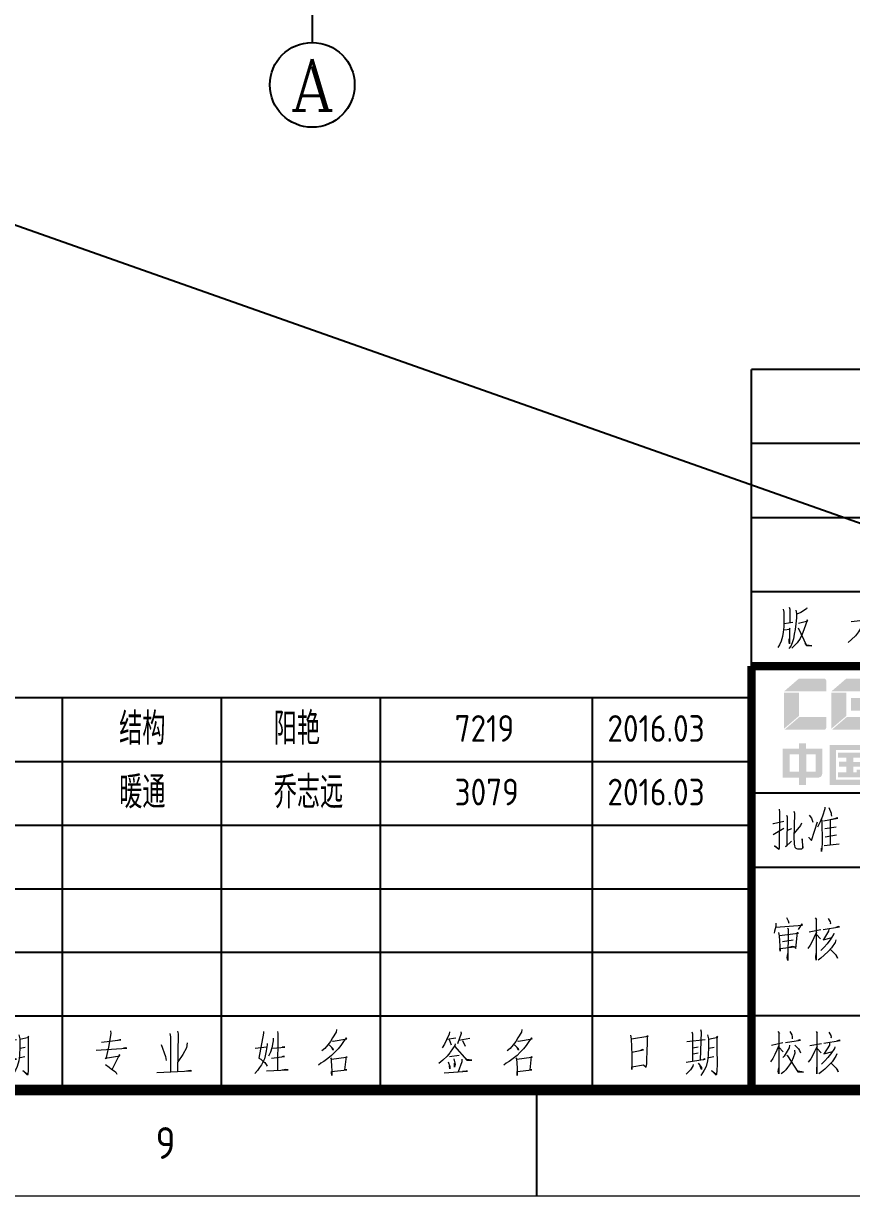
# Model space of a CAD drawing. Extents: x 238398 to 585159, y -66832 to 191977.
# Drawn here: x 507265 to 515080, y -37125 to -26056 of the extents above; entities that cross this region are included whole.
import ezdxf
from ezdxf.enums import TextEntityAlignment as Align

# ---------------------------------------------------------------- set-up
doc = ezdxf.new("R2010")
doc.units = 0
doc.header["$LTSCALE"] = 1000
doc.header["$MEASUREMENT"] = 0
doc.layers.get('0').update_dxf_attribs({"color": 8})
for name, color, linetype in [('-人员定位', 6, 'Continuous'), ('AXIS', 8, 'Continuous'), ('AXIS_TEXT', 8, 'Continuous'), ('HQ1', 8, 'Continuous'), ('HQ2', 8, 'Continuous'), ('Version', 8, 'Continuous')]:
    doc.layers.add(name, color=color, linetype=linetype)
doc.layers.add('PUB_TEXT', color=8, linetype='Continuous', lineweight=20)
doc.styles.add('_TCH_AXIS', font='complex.shx', dxfattribs={"bigfont": 'gbcbig.shx'})
doc.styles.get("Standard").update_dxf_attribs({"font": 'gbenor.shx', "bigfont": 'gbcbig.shx'})
doc.styles.add('TK', font='GEDITXT.SHX', dxfattribs={"width": 0.85, "height": 3.5, "bigfont": 'hztxt1.shx'})

# ---------------------------------------------------------------- blocks, each defined once
blk = doc.blocks.new('GEDI_WK_A1')
at = {"color": 3}
blk.add_line((630.75, 0), (630.75, 10), dxfattribs=at)
for points, const_width in [([(0, 0), (841, 0), (841, 594), (0, 594)], 0.1), ([(25, 10), (831, 10), (831, 584), (25, 584)], 1)]:
    blk.add_lwpolyline(points, close=True, dxfattribs=dict(at, const_width=const_width))
blk.add_text('9', height=3, dxfattribs=at).set_placement((595.71, 5), align=Align.MIDDLE)
blk = doc.blocks.new('GEDI_TQ_2012')
at = {"color": 2}
for p, q in [((0, 28), (-180, 28)), ((-90, 21), (-180, 21)), ((0, 7), (-180, 7))]:
    blk.add_line(p, q, dxfattribs=at)
at = {"color": 7}
blk.add_line((0, 0), (-180, 0), dxfattribs=at)
at = {"color": 2, "const_width": 0.8}
for points in [[(-180, 40), (0, 40)], [(-180, 0), (-180, 40)]]:
    blk.add_lwpolyline(points, dxfattribs=at)
at = {"color": 7, "lineweight": 0}
for points in [[(-173.08, 26.68), (-173.08, 26.53), (-173.3, 25.84), (-173.52, 25.31), (-173.77, 24.79)], [(-172.69, 26.65), (-172.46, 26.13), (-172.46, 26), (-172.44, 25.84)], [(-177.37, 26.49), (-177.34, 26.23), (-177.39, 22.82), (-177.42, 22.69), (-177.81, 23.05), (-177.42, 22.76)], [(-176.69, 25.93), (-176.64, 25.77), (-176.67, 23.05), (-176.78, 22.95), (-176.22, 23.48)], [(-176, 26.32), (-175.94, 26.13), (-176, 23.7), (-175.97, 23.41), (-175.97, 23.21), (-175.94, 23.05), (-175.89, 22.92), (-175.81, 22.82), (-175.75, 22.79), (-175.64, 22.76), (-175.53, 22.76), (-175.25, 22.76), (-175.17, 22.82), (-175.13, 22.85), (-175.22, 23.7), (-175.17, 22.82), (-175.22, 22.79)], [(-174.55, 25.93), (-174.33, 25.64), (-174.19, 25.28)], [(-173.35, 25.51), (-173.32, 23.28), (-173.35, 22.85), (-173.39, 22.52), (-173.39, 22.82)], [(-173.19, 25.41), (-171.85, 25.64), (-171.9, 25.67), (-172.15, 25.6), (-172.58, 25.51), (-172.58, 23.15)], [(-177.98, 25.15), (-177.93, 25.15), (-176.95, 25.38)], [(-177.95, 24.1), (-176.95, 24.72)], [(-176.22, 24.65), (-176.64, 24.49)], [(-175.28, 25.18), (-175.36, 24.95), (-175.97, 24.23)], [(-174.61, 23.8), (-174.58, 23.84), (-174.33, 23.54), (-173.77, 25.31)], [(-173.08, 24.68), (-171.99, 24.85)], [(-173.05, 23.9), (-171.96, 24.07)], [(-173.13, 23.08), (-171.71, 23.24)], [(-177.7, 15.74), (-177.7, 15.44), (-177.75, 15.21), (-177.81, 14.98), (-177.86, 14.81)], [(-177.7, 15.38), (-175.19, 15.57), (-175.25, 15.67), (-175.58, 15.14)], [(-176.69, 16.29), (-176.53, 15.96), (-176.47, 15.74)], [(-173.97, 16.25), (-173.86, 16.1), (-173.89, 16.13), (-173.89, 12.26), (-173.91, 12.55), (-173.89, 12.88)], [(-172.77, 16.19), (-172.58, 15.86), (-172.55, 15.74), (-172.58, 15.64)], [(-177.45, 14.85), (-177.39, 14.55), (-177.28, 13.11), (-177.31, 13.37), (-175.92, 13.5), (-176.08, 13.53), (-176.39, 13.47)], [(-175.92, 13.5), (-175.81, 13.34), (-175.64, 14.91), (-175.58, 14.78), (-177.34, 14.55)], [(-176.58, 15.27), (-176.53, 15.21), (-176.55, 12.22), (-176.62, 12.52), (-176.55, 12.88)], [(-173.86, 14.88), (-174.11, 14.36), (-174.3, 13.96), (-174.47, 13.67), (-174.69, 13.37)], [(-173.46, 15.11), (-174.55, 14.91)], [(-173.86, 14.66), (-173.49, 14.26)], [(-172.21, 14.81), (-172.24, 14.66), (-172.58, 14.16), (-172.6, 14.13), (-172.85, 13.8), (-173.13, 13.47), (-173.44, 13.17)], [(-173.24, 15.14), (-171.68, 15.41), (-171.79, 15.44), (-172.02, 15.34)], [(-172.69, 15.17), (-172.71, 14.98), (-173.19, 14.19), (-173.24, 14.16), (-172.38, 14.39)], [(-177.06, 14.03), (-176.06, 14.16)], [(-172.02, 14.16), (-172.1, 13.93), (-172.44, 13.41), (-172.77, 13.08), (-173.13, 12.72), (-173.44, 12.45), (-173.69, 12.26)], [(-172.55, 13.27), (-171.99, 12.72), (-171.88, 12.45), (-172.04, 12.78)], [(-177.03, 4.44), (-178.09, 4.21)], [(-177.51, 5.52), (-177.36, 5.32), (-177.42, 5.39), (-177.42, 1.52), (-177.48, 1.75), (-177.42, 2.08)], [(-176.78, 4.47), (-175.36, 4.7), (-175.47, 4.74), (-175.62, 4.66)], [(-176.36, 5.52), (-176.2, 5.22), (-176.14, 5.03), (-176.14, 4.83)], [(-173.9, 5.52), (-173.79, 5.36), (-173.82, 5.39), (-173.82, 1.52), (-173.84, 1.82), (-173.82, 2.15)], [(-173.18, 4.41), (-171.62, 4.67), (-171.73, 4.7), (-171.95, 4.6)], [(-172.62, 4.44), (-172.64, 4.24), (-173.12, 3.46), (-173.18, 3.43), (-172.32, 3.65)], [(-172.7, 5.46), (-172.51, 5.13), (-172.48, 5), (-172.51, 4.9)], [(-177.42, 4.21), (-177.59, 3.75), (-177.79, 3.36), (-177.98, 2.99), (-178.2, 2.66)], [(-177.4, 4.05), (-177, 3.61)], [(-175.92, 3.75), (-175.89, 3.49), (-176.05, 3.03), (-176.23, 2.66), (-176.42, 2.37), (-176.59, 2.14), (-176.75, 1.91), (-176.95, 1.72), (-177.2, 1.52)], [(-176.42, 4.24), (-176.45, 3.97), (-176.73, 3.52), (-176.92, 3.19), (-177.03, 3.06)], [(-175.89, 4.24), (-175.55, 3.88), (-175.47, 3.72), (-175.36, 3.52)], [(-173.79, 4.15), (-174.04, 3.62), (-174.24, 3.23), (-174.4, 2.93), (-174.63, 2.63)], [(-173.4, 4.37), (-174.49, 4.18)], [(-173.79, 3.92), (-173.43, 3.52)], [(-171.95, 3.43), (-172.03, 3.2), (-172.37, 2.67), (-172.7, 2.34), (-173.07, 1.98), (-173.37, 1.72), (-173.63, 1.52)], [(-172.14, 4.08), (-172.17, 3.92), (-172.51, 3.43), (-172.54, 3.39), (-172.79, 3.06), (-173.07, 2.74), (-173.37, 2.44)], [(-176.67, 3.29), (-176.59, 3.22), (-175.62, 1.72), (-175.08, 1.68), (-175.58, 1.78), (-175.72, 1.91)], [(-172.48, 2.54), (-171.92, 1.98), (-171.81, 1.72), (-171.98, 2.05)]]:
    blk.add_lwpolyline(points, dxfattribs=at)
blk = doc.blocks.new('LOGO_GEDI_2012')
h = blk.add_hatch(color=150)
h.paths.add_polyline_path([(7.06, 10.62, 0.414214), (6.86, 10.82), (4.48, 10.82), (3.08, 9.61), (7.06, 9.61)])
h.paths.add_polyline_path([(4.48, 9.5), (3.08, 9.5), (3.08, 6.09), (4.48, 7.29)])
h.paths.add_polyline_path([(7.06, 7.2), (4.53, 7.2), (3.12, 5.99), (6.86, 5.99, 0.414214), (7.06, 6.19)])
h = blk.add_hatch(color=150)
h.paths.add_polyline_path([(11.53, 10.62, 0.414214), (11.33, 10.82), (8.95, 10.82), (7.54, 9.61), (11.53, 9.61)])
h.paths.add_polyline_path([(8.95, 9.5), (7.54, 9.5), (7.54, 6.09), (8.95, 7.29)])
h.paths.add_polyline_path([(11.53, 8.79, 0.414214), (11.33, 8.99), (9.41, 8.99), (9.41, 7.8), (11.33, 7.8, 0.414214), (11.53, 8)])
h.paths.add_polyline_path([(11.53, 7.2), (9, 7.2), (7.59, 5.99), (11.33, 5.99, 0.414214), (11.53, 6.19)])
h = blk.add_hatch(color=256)
h.paths.add_polyline_path([(6.69, 4.21), (5.14, 4.21), (5.14, 4.71), (4.5, 4.71), (4.5, 4.21), (2.96, 4.21), (2.96, 1.46), (4.48, 1.46), (4.48, 0.78), (5.15, 0.78), (5.15, 1.47), (6.34, 1.47), (6.54, 1.56), (6.64, 1.68), (6.69, 1.86)])
h.paths.add_polyline_path([(4.49, 3.66), (4.49, 2.04), (3.6, 2.04), (3.6, 3.66)], flags=16)
h.paths.add_polyline_path([(5.17, 3.66), (6.06, 3.66), (6.06, 2.04), (5.17, 2.04)], flags=16)
h = blk.add_hatch(color=256)
h.paths.add_polyline_path([(11.24, 4.57), (7.37, 4.57), (7.37, 0.79), (10.86, 0.79), (11, 0.85), (11.08, 0.92), (11.18, 1.09), (11.24, 1.33)])
h.paths.add_polyline_path([(10.62, 4.1), (10.62, 1.29), (7.97, 1.29), (7.97, 4.1)], flags=16)
h.paths.add_polyline_path([(10.42, 3.83), (10.42, 3.37), (9.62, 3.37), (9.62, 2.95), (10.31, 2.95), (10.31, 2.51), (9.63, 2.51), (9.63, 1.99), (9.93, 1.99), (9.93, 2.23), (10.44, 2.23), (10.44, 1.67), (10.41, 1.6), (10.3, 1.52), (8.16, 1.52), (8.16, 1.99), (8.97, 1.99), (8.97, 2.52), (8.26, 2.52), (8.26, 2.97), (8.97, 2.97), (8.97, 3.37), (8.16, 3.37), (8.16, 3.83)], flags=0)
blk = doc.blocks.new('GEDI_Version_2012')
at = {"layer": 'Version', "color": 2}
for p, q in [((-180, 0), (-180, 28)), ((0, 28), (-180, 28)), ((0, 21), (-180, 21)), ((0, 14), (-180, 14)), ((0, 7), (-180, 7)), ((0, 0), (-180, 0))]:
    blk.add_line(p, q, dxfattribs=at)
at = {"layer": 'Version', "color": 7, "lineweight": 0}
for points in [[(-176.43, 5.56), (-176.38, 5.36), (-176.38, 4.11)], [(-177.01, 5.36), (-176.93, 5.09), (-176.93, 4.31), (-176.93, 3.72), (-176.99, 3.19), (-177.07, 2.8), (-177.18, 2.34), (-177.35, 2.01), (-177.51, 1.75)], [(-175.82, 5.29), (-175.76, 4.97), (-175.76, 4.54), (-175.82, 3.98), (-175.87, 3.45), (-175.96, 3), (-176.04, 2.57), (-176.15, 2.21), (-176.29, 1.88), (-176.46, 1.65)], [(-174.76, 5.49), (-174.81, 5.39), (-175.34, 5.06), (-175.7, 4.9)], [(-170.58, 4.21), (-167.83, 4.51), (-167.94, 4.57), (-168.3, 4.47)], [(-176.93, 3.42), (-176.35, 3.49), (-176.41, 3.59), (-176.41, 2.11), (-176.43, 2.31), (-176.43, 2.57)], [(-176.91, 4.02), (-176.1, 4.14)], [(-175.57, 4.05), (-174.68, 4.28), (-174.73, 4.37), (-174.87, 3.95), (-175.04, 3.42), (-175.2, 3.03), (-175.4, 2.6), (-175.68, 2.21), (-175.96, 1.91), (-176.18, 1.68)], [(-175.6, 3.62), (-174.81, 1.95), (-174.29, 1.91), (-174.79, 1.98), (-174.92, 2.17)], [(-169.3, 4.31), (-169.61, 3.72), (-169.89, 3.23), (-170.19, 2.86), (-170.56, 2.5), (-170.87, 2.24)]]:
    blk.add_lwpolyline(points, dxfattribs=at)
blk = doc.blocks.new('GEDI_HQ1_2012')
at = {"layer": 'HQ1', "color": 2}
for p, q in [((0, 37), (-65, 37)), ((-65, 0), (-65, 37)), ((-50, 0), (-50, 37)), ((-35, 0), (-35, 37)), ((-15, 0), (-15, 37)), ((0, 0), (0, 37)), ((-65, 31), (0, 31)), ((-65, 25), (0, 25)), ((-65, 19), (0, 19)), ((-65, 13), (0, 13)), ((-65, 7), (0, 7)), ((0, 0), (0, 7)), ((-65, 0), (0, 0))]:
    blk.add_line(p, q, dxfattribs=at)
at = {"layer": 'HQ1', "color": 7, "lineweight": 0}
for points in [[(-60.48, 5.59), (-60.45, 5.32), (-60.68, 4.06), (-60.94, 2.94), (-61, 3), (-59.61, 3.24), (-59.64, 3.34), (-60.33, 1.98)], [(-54.16, 5.56), (-54.1, 5.29), (-54.16, 1.74)], [(-39.15, 5.7), (-39.18, 5.46), (-39.53, 4.91), (-39.73, 4.57), (-39.96, 4.26), (-40.25, 3.92), (-40.54, 3.69)], [(-21.66, 5.7), (-21.69, 5.46), (-22.04, 4.91), (-22.24, 4.57), (-22.47, 4.26), (-22.76, 3.92), (-23.05, 3.69)], [(-4.8, 5.7), (-4.75, 5.49), (-4.83, 2.83)], [(-61.32, 4.51), (-59.5, 4.74), (-59.61, 4.74), (-59.81, 4.67)], [(-54.89, 5.32), (-54.83, 5.02), (-54.83, 1.71)], [(-53.24, 4.44), (-53.3, 3.99), (-53.67, 3.34), (-54.13, 2.66)], [(-46.04, 5.53), (-46.04, 5.36), (-46.48, 3), (-46.3, 2.9), (-46.1, 2.73), (-45.92, 2.59), (-45.78, 2.42), (-45.7, 2.25)], [(-45.12, 4.88), (-45.12, 4.64), (-45.26, 3.99), (-45.4, 3.58), (-45.58, 3.21)], [(-44.71, 5.53), (-44.68, 5.32), (-44.74, 1.88)], [(-39.56, 4.64), (-39.47, 4.61), (-38.17, 4.84), (-38.25, 4.91), (-38.49, 4.57), (-38.74, 4.2), (-39.01, 3.89), (-39.3, 3.58), (-39.62, 3.27), (-39.96, 2.97), (-40.34, 2.69), (-40.4, 2.66), (-40.63, 2.52), (-40.86, 2.36)], [(-28.5, 5.49), (-28.53, 5.26), (-28.76, 4.74), (-28.96, 4.33), (-29.2, 3.99)], [(-28.73, 4.81), (-27.89, 4.91)], [(-28.53, 4.78), (-28.33, 4.26)], [(-27.43, 5.49), (-27.4, 5.32), (-27.75, 4.37)], [(-27.6, 4.71), (-26.56, 4.88)], [(-27.28, 4.67), (-27.02, 4.13)], [(-22.07, 4.64), (-21.98, 4.61), (-20.68, 4.84), (-20.76, 4.91), (-20.99, 4.57), (-21.26, 4.2), (-21.52, 3.89), (-21.81, 3.58), (-22.12, 3.27), (-22.47, 2.97), (-22.85, 2.69), (-22.91, 2.66), (-23.14, 2.52), (-23.37, 2.36)], [(-11.41, 5.19), (-11.35, 4.84), (-11.32, 4.09), (-11.29, 3.31), (-11.29, 3.21), (-11.29, 2.66), (-11.29, 1.94), (-11.29, 2.18), (-10.17, 2.39), (-9.93, 2.15), (-9.87, 2.46), (-9.87, 2.87), (-9.84, 3.65), (-9.82, 4.47), (-9.82, 5.15), (-9.79, 5.05), (-11.32, 4.81)], [(-6.08, 4.57), (-4.37, 4.78)], [(-5.62, 5.49), (-5.56, 5.29), (-5.56, 2.73)], [(-4.14, 5.22), (-4.05, 4.84), (-4.05, 4.09), (-4.08, 3.27), (-4.14, 2.76), (-4.28, 2.22), (-4.46, 1.88), (-4.78, 1.37)], [(-4.05, 4.81), (-3.18, 4.98), (-3.27, 5.08), (-3.27, 4.03), (-3.27, 3.96), (-3.24, 2.42), (-3.27, 1.84), (-3.3, 1.5), (-3.33, 1.4), (-3.76, 1.84), (-3.36, 1.54)], [(-61.84, 3.75), (-58.95, 3.96), (-59.09, 3.99), (-59.26, 3.96)], [(-55.7, 4.3), (-55.3, 3.17), (-55.24, 2.8)], [(-45.7, 4.4), (-45.7, 4.26), (-45.81, 3.69), (-45.9, 3.24), (-45.95, 2.94), (-46.07, 2.69), (-46.25, 2.39), (-46.42, 2.12), (-46.62, 1.84), (-46.85, 1.57)], [(-46.82, 3.96), (-45.72, 4.09)], [(-45.17, 3.96), (-44.02, 4.06), (-44.1, 4.09), (-44.27, 4.06)], [(-39.88, 4.26), (-39.82, 4.23), (-39.5, 3.92), (-39.47, 3.75), (-39.59, 3.99)], [(-27.95, 4.37), (-27.98, 4.2), (-28.44, 3.58), (-28.47, 3.51), (-28.7, 3.21), (-29.11, 2.83), (-29.31, 2.66), (-29.51, 2.49)], [(-28.01, 4.13), (-26.85, 2.83), (-26.38, 2.83), (-26.85, 2.87), (-27.08, 3.11)], [(-22.39, 4.26), (-22.33, 4.23), (-22.01, 3.92), (-21.98, 3.75), (-22.1, 3.99)], [(-11.29, 3.58), (-10.17, 3.79), (-10.28, 3.82), (-10.54, 3.69)], [(-5.53, 3.99), (-5.01, 4.09)], [(-5.5, 3.41), (-5.04, 3.51)], [(-4.02, 3.96), (-3.53, 4.06)], [(-60.97, 2.42), (-60.62, 2.15), (-60.39, 1.98), (-60.13, 1.81), (-59.99, 1.67), (-59.9, 1.5)], [(-45.29, 3), (-44.07, 3.17), (-44.22, 3.17), (-44.36, 3.11)], [(-39.73, 3.04), (-39.67, 2.94), (-39.62, 2.08), (-39.59, 1.98), (-39.59, 1.37), (-39.62, 1.64), (-39.62, 1.74), (-38.19, 1.91), (-38.22, 1.91), (-38.37, 1.91), (-38.22, 3.17), (-38.17, 3.11), (-38.25, 3.07), (-39.64, 2.87)], [(-28.62, 2.66), (-28.47, 2.22), (-28.47, 2.01), (-28.5, 2.29)], [(-27.57, 3.27), (-28.5, 3.14)], [(-28.07, 2.94), (-27.95, 2.42), (-28.01, 2.15), (-28.01, 2.52)], [(-27.34, 2.9), (-27.34, 2.66), (-27.69, 1.71)], [(-22.24, 3.04), (-22.18, 2.94), (-22.12, 2.08), (-22.1, 1.98), (-22.1, 1.37), (-22.12, 1.64), (-22.12, 1.74), (-20.71, 1.91), (-20.74, 1.91), (-20.88, 1.91), (-20.74, 3.17), (-20.68, 3.11), (-20.76, 3.07), (-22.15, 2.87)], [(-6.17, 2.63), (-4.37, 2.9), (-4.46, 2.94), (-4.57, 2.83)], [(-5.5, 2.42), (-5.53, 2.25), (-5.76, 1.91), (-5.97, 1.67), (-6.17, 1.5)], [(-5.04, 2.52), (-4.72, 2.12), (-4.72, 1.94), (-4.83, 2.25)], [(-4.08, 3.07), (-4.02, 3.07), (-3.56, 3.17)], [(-56.1, 1.64), (-52.83, 1.81), (-52.98, 1.84), (-53.3, 1.77)], [(-45.75, 1.81), (-43.72, 1.91), (-43.93, 1.94), (-44.27, 1.88)], [(-28.99, 1.61), (-26.79, 1.77), (-26.93, 1.77), (-27.25, 1.74)]]:
    blk.add_lwpolyline(points, dxfattribs=at)
blk.add_text('223344', height=0.0001).set_placement((-22.1, 1.74))
blk = doc.blocks.new('GEDI_HQ2_2012')
at = {"layer": 'HQ2', "color": 2}
for p, q in [((0, 37), (-65, 37)), ((-65, 0), (-65, 37)), ((-50, 0), (-50, 37)), ((-35, 0), (-35, 37)), ((-15, 0), (-15, 37)), ((0, 0), (0, 37)), ((-65, 31), (0, 31)), ((-65, 25), (0, 25)), ((-65, 19), (0, 19)), ((-65, 13), (0, 13)), ((-65, 7), (0, 7)), ((0, 0), (0, 7)), ((-65, 0), (0, 0))]:
    blk.add_line(p, q, dxfattribs=at)
at = {"layer": 'HQ2', "color": 7, "lineweight": 0}
for points in [[(-60.48, 5.59), (-60.45, 5.32), (-60.68, 4.06), (-60.94, 2.94), (-61, 3), (-59.61, 3.24), (-59.64, 3.34), (-60.33, 1.98)], [(-54.16, 5.56), (-54.1, 5.29), (-54.16, 1.74)], [(-39.15, 5.7), (-39.18, 5.46), (-39.53, 4.91), (-39.73, 4.57), (-39.96, 4.26), (-40.25, 3.92), (-40.54, 3.69)], [(-21.66, 5.7), (-21.69, 5.46), (-22.04, 4.91), (-22.24, 4.57), (-22.47, 4.26), (-22.76, 3.92), (-23.05, 3.69)], [(-4.8, 5.7), (-4.75, 5.49), (-4.83, 2.83)], [(-61.32, 4.51), (-59.5, 4.74), (-59.61, 4.74), (-59.81, 4.67)], [(-54.89, 5.32), (-54.83, 5.02), (-54.83, 1.71)], [(-53.24, 4.44), (-53.3, 3.99), (-53.67, 3.34), (-54.13, 2.66)], [(-46.04, 5.53), (-46.04, 5.36), (-46.48, 3), (-46.3, 2.9), (-46.1, 2.73), (-45.92, 2.59), (-45.78, 2.42), (-45.7, 2.25)], [(-45.12, 4.88), (-45.12, 4.64), (-45.26, 3.99), (-45.4, 3.58), (-45.58, 3.21)], [(-44.71, 5.53), (-44.68, 5.32), (-44.74, 1.88)], [(-39.56, 4.64), (-39.47, 4.61), (-38.17, 4.84), (-38.25, 4.91), (-38.49, 4.57), (-38.74, 4.2), (-39.01, 3.89), (-39.3, 3.58), (-39.62, 3.27), (-39.96, 2.97), (-40.34, 2.69), (-40.4, 2.66), (-40.63, 2.52), (-40.86, 2.36)], [(-28.5, 5.49), (-28.53, 5.26), (-28.76, 4.74), (-28.96, 4.33), (-29.2, 3.99)], [(-28.73, 4.81), (-27.89, 4.91)], [(-28.53, 4.78), (-28.33, 4.26)], [(-27.43, 5.49), (-27.4, 5.32), (-27.75, 4.37)], [(-27.6, 4.71), (-26.56, 4.88)], [(-27.28, 4.67), (-27.02, 4.13)], [(-22.07, 4.64), (-21.98, 4.61), (-20.68, 4.84), (-20.76, 4.91), (-20.99, 4.57), (-21.26, 4.2), (-21.52, 3.89), (-21.81, 3.58), (-22.12, 3.27), (-22.47, 2.97), (-22.85, 2.69), (-22.91, 2.66), (-23.14, 2.52), (-23.37, 2.36)], [(-11.41, 5.19), (-11.35, 4.84), (-11.32, 4.09), (-11.29, 3.31), (-11.29, 3.21), (-11.29, 2.66), (-11.29, 1.94), (-11.29, 2.18), (-10.17, 2.39), (-9.93, 2.15), (-9.87, 2.46), (-9.87, 2.87), (-9.84, 3.65), (-9.82, 4.47), (-9.82, 5.15), (-9.79, 5.05), (-11.32, 4.81)], [(-6.08, 4.57), (-4.37, 4.78)], [(-5.62, 5.49), (-5.56, 5.29), (-5.56, 2.73)], [(-4.14, 5.22), (-4.05, 4.84), (-4.05, 4.09), (-4.08, 3.27), (-4.14, 2.76), (-4.28, 2.22), (-4.46, 1.88), (-4.78, 1.37)], [(-4.05, 4.81), (-3.18, 4.98), (-3.27, 5.08), (-3.27, 4.03), (-3.27, 3.96), (-3.24, 2.42), (-3.27, 1.84), (-3.3, 1.5), (-3.33, 1.4), (-3.76, 1.84), (-3.36, 1.54)], [(-61.84, 3.75), (-58.95, 3.96), (-59.09, 3.99), (-59.26, 3.96)], [(-55.7, 4.3), (-55.3, 3.17), (-55.24, 2.8)], [(-45.7, 4.4), (-45.7, 4.26), (-45.81, 3.69), (-45.9, 3.24), (-45.95, 2.94), (-46.07, 2.69), (-46.25, 2.39), (-46.42, 2.12), (-46.62, 1.84), (-46.85, 1.57)], [(-46.82, 3.96), (-45.72, 4.09)], [(-45.17, 3.96), (-44.02, 4.06), (-44.1, 4.09), (-44.27, 4.06)], [(-39.88, 4.26), (-39.82, 4.23), (-39.5, 3.92), (-39.47, 3.75), (-39.59, 3.99)], [(-27.95, 4.37), (-27.98, 4.2), (-28.44, 3.58), (-28.47, 3.51), (-28.7, 3.21), (-29.11, 2.83), (-29.31, 2.66), (-29.51, 2.49)], [(-28.01, 4.13), (-26.85, 2.83), (-26.38, 2.83), (-26.85, 2.87), (-27.08, 3.11)], [(-22.39, 4.26), (-22.33, 4.23), (-22.01, 3.92), (-21.98, 3.75), (-22.1, 3.99)], [(-11.29, 3.58), (-10.17, 3.79), (-10.28, 3.82), (-10.54, 3.69)], [(-5.53, 3.99), (-5.01, 4.09)], [(-5.5, 3.41), (-5.04, 3.51)], [(-4.02, 3.96), (-3.53, 4.06)], [(-60.97, 2.42), (-60.62, 2.15), (-60.39, 1.98), (-60.13, 1.81), (-59.99, 1.67), (-59.9, 1.5)], [(-45.29, 3), (-44.07, 3.17), (-44.22, 3.17), (-44.36, 3.11)], [(-39.73, 3.04), (-39.67, 2.94), (-39.62, 2.08), (-39.59, 1.98), (-39.59, 1.37), (-39.62, 1.64), (-39.62, 1.74), (-38.19, 1.91), (-38.22, 1.91), (-38.37, 1.91), (-38.22, 3.17), (-38.17, 3.11), (-38.25, 3.07), (-39.64, 2.87)], [(-28.62, 2.66), (-28.47, 2.22), (-28.47, 2.01), (-28.5, 2.29)], [(-27.57, 3.27), (-28.5, 3.14)], [(-28.07, 2.94), (-27.95, 2.42), (-28.01, 2.15), (-28.01, 2.52)], [(-27.34, 2.9), (-27.34, 2.66), (-27.69, 1.71)], [(-22.24, 3.04), (-22.18, 2.94), (-22.12, 2.08), (-22.1, 1.98), (-22.1, 1.37), (-22.12, 1.64), (-22.12, 1.74), (-20.71, 1.91), (-20.74, 1.91), (-20.88, 1.91), (-20.74, 3.17), (-20.68, 3.11), (-20.76, 3.07), (-22.15, 2.87)], [(-6.17, 2.63), (-4.37, 2.9), (-4.46, 2.94), (-4.57, 2.83)], [(-5.5, 2.42), (-5.53, 2.25), (-5.76, 1.91), (-5.97, 1.67), (-6.17, 1.5)], [(-5.04, 2.52), (-4.72, 2.12), (-4.72, 1.94), (-4.83, 2.25)], [(-4.08, 3.07), (-4.02, 3.07), (-3.56, 3.17)], [(-56.1, 1.64), (-52.83, 1.81), (-52.98, 1.84), (-53.3, 1.77)], [(-45.75, 1.81), (-43.72, 1.91), (-43.93, 1.94), (-44.27, 1.88)], [(-28.99, 1.61), (-26.79, 1.77), (-26.93, 1.77), (-27.25, 1.74)]]:
    blk.add_lwpolyline(points, dxfattribs=at)
blk.add_text('112233', height=0.0001).set_placement((-22.1, 1.74))
blk = doc.blocks.new('CEEC_TK_A1')
for name, p in [('GEDI_WK_A1', (0, 0)), ('GEDI_Version_2012', (831, 50)), ('GEDI_TQ_2012', (831, 10)), ('LOGO_GEDI_2012', (651, 38)), ('GEDI_HQ2_2012', (586, 10)), ('GEDI_HQ1_2012', (651, 10))]:
    blk.add_blockref(name, p)
at = {"style": 'TK', "width": 0.85}
for tag, height, p in [('PROJECTNAME', 4.75, (776, 44)), ('PHASE', 4, (818, 44)), ('DRAWINGNAME', 4.75, (786, 31))]:
    blk.add_attdef(tag, text='', height=height, dxfattribs=at).set_placement(p, align=Align.MIDDLE_CENTER)
for tag, p, height in [('APPROVE', (663, 32.75), 3.5), ('DESIGN', (708, 32.75), 3.5), ('REVIEW1', (663, 25.75), 3.5), ('DRAW', (708, 25.75), 3.5), ('REVIEW2', (663, 18.75), 3.5), ('PROPORTION', (708, 18.75), 3.5), ('DRAWINGNUMBER', (758, 18.5), 4), ('CHECK', (663, 11.75), 3.5), ('DATE', (708, 11.75), 3.5), ('VERSION', (824, 11.75), 3.5)]:
    blk.add_attdef(tag, p, '', height=height, dxfattribs=at)

msp = doc.modelspace()

# ---------------------------------------------------------------- linework, layer by layer
at = {"layer": '-人员定位'}
msp.add_line((364934.5, 22280.2), (533134.5, -37119.8), dxfattribs=at)
at = {"layer": 'AXIS'}
msp.add_line((509989.5, -22949.2), (509989.5, -26235.3), dxfattribs=at)
msp.add_circle((509989.5, -26635.3), 400, dxfattribs=at)

# ---------------------------------------------------------------- block references
at = {"xscale": 100, "yscale": 100, "zscale": 100}
msp.add_blockref('CEEC_TK_A1', (449034.5, -37119.8), dxfattribs=at)

# ---------------------------------------------------------------- texts
at = {"layer": 'AXIS_TEXT', "style": '_TCH_AXIS'}
msp.add_text('A', height=485.9, dxfattribs=at).set_placement((509781.3, -26878.3), (510197.8, -26878.3), align=Align.FIT)
at = {"layer": 'PUB_TEXT'}
for s, height, p in [('结构', 303.83, (508167.5, -32861.9)), ('阳艳', 303.83, (509626, -32861.9)), ('7219', 252, (511333.7, -32834.2)), ('2016.03', 252, (512775.6, -32834.2)), ('暖通', 303.83, (508167.5, -33461.9)), ('乔志远', 303.83, (509626, -33461.9)), ('3079', 252, (511333.7, -33434.2)), ('2016.03', 252, (512775.6, -33434.2))]:
    msp.add_text(s, height=height, dxfattribs=at).set_placement(p)

doc.saveas('drawing.dxf')
